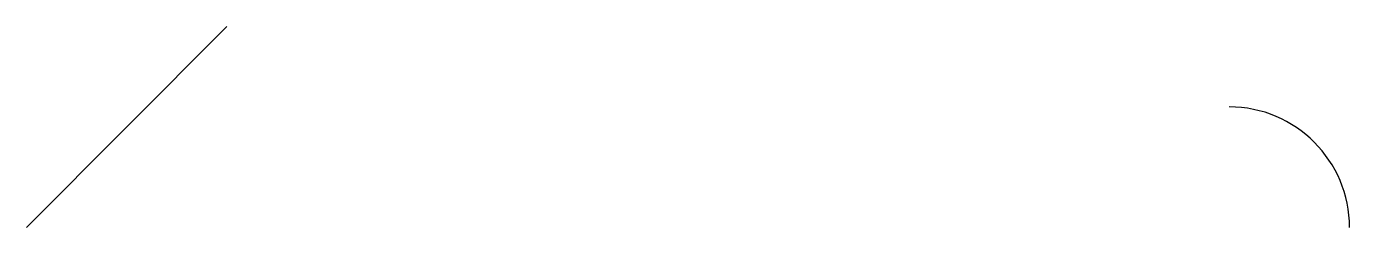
# Model space of a CAD drawing. Header units: metres. Extents: x 0 to 6.6, y 0 to 1.
import ezdxf

# ---------------------------------------------------------------- set-up
doc = ezdxf.new("R2010")
doc.units = ezdxf.units.M

msp = doc.modelspace()

# ---------------------------------------------------------------- linework, layer by layer
msp.add_line((0, 0), (1, 1))
msp.add_arc((6, 0), 0.6, 0, 90)

doc.saveas('drawing.dxf')
